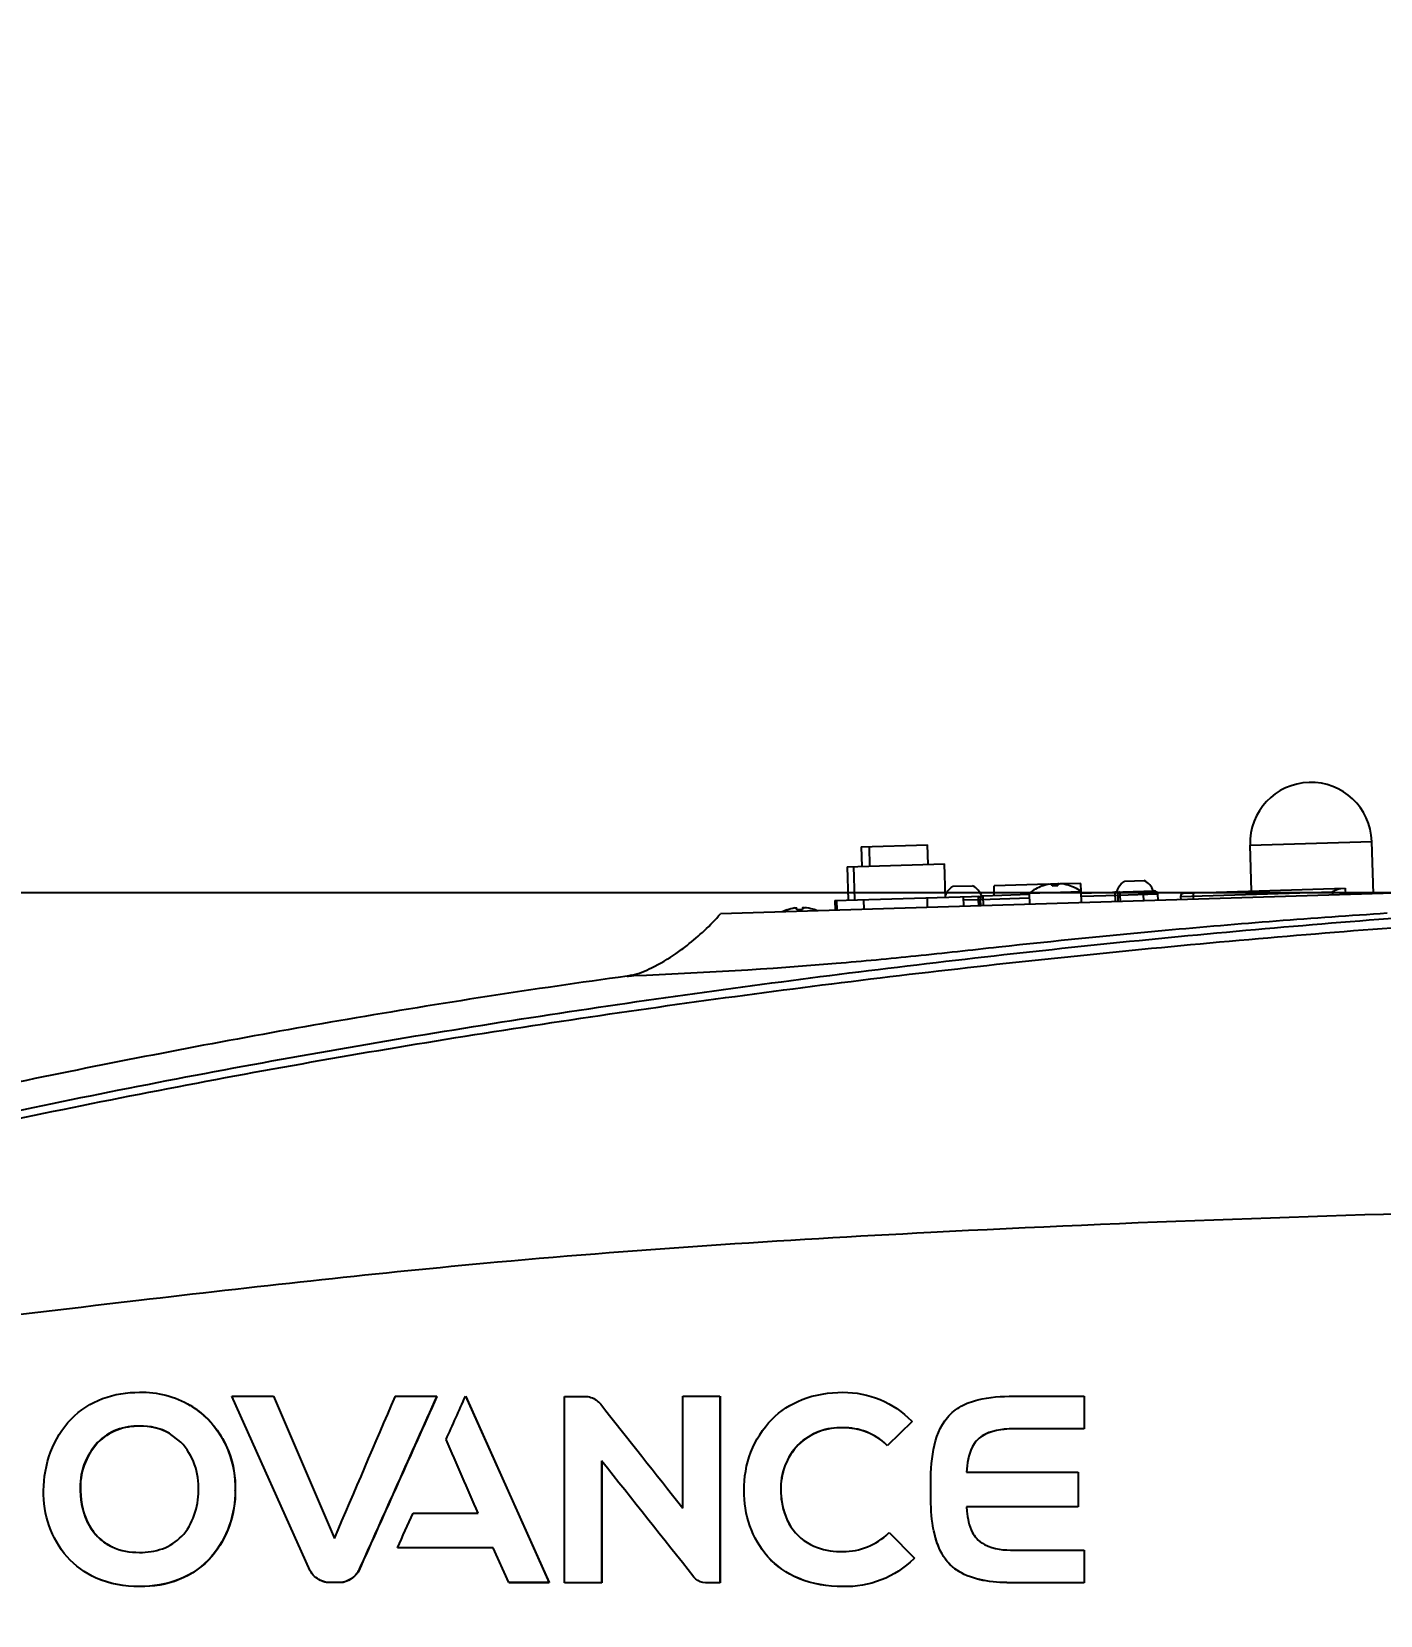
# Model space of a CAD drawing. Header units: millimetres. Extents: x 4086 to 8300, y 123 to 1549.
# Drawn here: x 6677.7 to 6761, y 1135.5 to 1233.3 of the extents above; entities that cross this region are included whole.
import ezdxf

# ---------------------------------------------------------------- set-up
doc = ezdxf.new("R2010")
doc.units = ezdxf.units.MM
doc.layers.add('标注层', color=7, linetype='Continuous', lineweight=0)
doc.styles.add('思源黑', font='SourceHanSansCN-Normal.ttf')
doc.dimstyles.new('尺寸标注_细节_1_2比例', dxfattribs={"dimtxt": 7, "dimasz": 6, "dimexe": 2, "dimexo": 1.5, "dimgap": 1, "dimtad": 1, "dimlfac": 2, "dimdsep": 46, "dimtxsty": '思源黑', "dimcen": 0.09, "dimadec": 0, "dimazin": 0, "dimtp": 0.01, "dimtm": 0.01, "dimtfac": 1, "dimtofl": 0, "dimtmove": 0, "dimatfit": 3, "dimfxl": 1, "dimtolj": 1, "dimarcsym": 0})

# ---------------------------------------------------------------- blocks, each defined once
blk = doc.blocks.new('*D1317')
at = {"layer": 'Defpoints', "color": 0}
for p in [(6626.487, 1233.261), (6560.082, 1011.061), (6919.683, 1011.061)]:
    blk.add_point(p, dxfattribs=at)
at = {"layer": '标注层', "color": 0, "lineweight": -2}
for p, q in [((6624.987, 1233.261), (6558.082, 1233.261)), ((6560.082, 1227.261), (6560.082, 1017.061)), ((6918.183, 1011.061), (6558.082, 1011.061))]:
    blk.add_line(p, q, dxfattribs=at)
at = {"layer": '标注层', "color": 0}
for points in [[(6561.082, 1227.261), (6559.082, 1227.261), (6560.082, 1233.261)], [(6559.082, 1017.061), (6561.082, 1017.061), (6560.082, 1011.061)]]:
    blk.add_solid(points, dxfattribs=at)
at = {"layer": '标注层', "color": 0, "insert": (6551.956, 1122.161), "char_height": 7, "attachment_point": 2, "rotation": 90, "style": '思源黑'}
blk.add_mtext('\\A1;555.5', dxfattribs=at)
blk = doc.blocks.new('*D1319')
at = {"layer": 'Defpoints', "color": 0}
for p in [(6766.394, 1180.069), (6578.855, 1102.061), (6610.087, 1102.061)]:
    blk.add_point(p, dxfattribs=at)
at = {"layer": '标注层', "color": 0, "lineweight": -2}
for p, q in [((6764.894, 1180.069), (6576.855, 1180.069)), ((6578.855, 1174.069), (6578.855, 1108.061)), ((6608.587, 1102.061), (6576.855, 1102.061))]:
    blk.add_line(p, q, dxfattribs=at)
at = {"layer": '标注层', "color": 0}
for points in [[(6579.855, 1174.069), (6577.855, 1174.069), (6578.855, 1180.069)], [(6577.855, 1108.061), (6579.855, 1108.061), (6578.855, 1102.061)]]:
    blk.add_solid(points, dxfattribs=at)
at = {"layer": '标注层', "color": 0, "insert": (6570.603, 1140.252), "char_height": 7, "attachment_point": 2, "rotation": 90, "style": '思源黑'}
blk.add_mtext('\\A1;197', dxfattribs=at)

msp = doc.modelspace()

# ---------------------------------------------------------------- linework, layer by layer
at = {"color": 7, "linetype": 'Continuous'}
for p, q in [((6728.9454, 1182.9081), (6733.0434, 1183.0333)), ((6728.9454, 1182.9081), (6728.982, 1181.7087)), ((6729.4818, 1181.724), (6729.4451, 1182.9234)), ((6733.0801, 1181.8339), (6733.0434, 1183.0333)), ((6752.9491, 1183.0212), (6760.4656, 1183.2509)), ((6753.0358, 1180.1825), (6752.9491, 1183.0212)), ((6760.5645, 1180.0124), (6760.4656, 1183.2509)), ((6728.0824, 1181.6812), (6728.1453, 1179.6222)), ((6728.0831, 1181.6812), (6734.0796, 1181.8644)), ((6728.5451, 1179.6344), (6728.4822, 1181.6934)), ((6734.1425, 1179.8054), (6734.0796, 1181.8644)), ((6740.5083, 1180.6002), (6737.1428, 1180.4973)), ((6740.7395, 1180.5128), (6740.7361, 1180.6233)), ((6741.0884, 1180.6179), (6740.7366, 1180.6071)), ((6741.0879, 1180.634), (6741.0913, 1180.5236)), ((6742.5003, 1180.661), (6741.3162, 1180.6249)), ((6742.5159, 1180.1495), (6742.5003, 1180.661)), ((6745.2172, 1180.8041), (6746.4166, 1180.8407)), ((6762.5066, 1180.0688), (6720.259, 1178.7817)), ((6727.3126, 1179.5967), (6736.4502, 1179.8759)), ((6727.3126, 1179.5967), (6727.3309, 1178.9972)), ((6727.4508, 1179.0009), (6727.4325, 1179.6004)), ((6729.132, 1179.0521), (6729.1136, 1179.6518)), ((6733.0433, 1179.1712), (6733.025, 1179.7713)), ((6734.6221, 1180.4804), (6735.8216, 1180.517)), ((6735.2735, 1179.2392), (6735.2552, 1179.8394)), ((6735.2613, 1179.6395), (6736.2694, 1179.6703)), ((6736.1617, 1179.667), (6736.1739, 1179.2666)), ((6736.2876, 1179.6708), (6739.3376, 1179.764)), ((6736.2876, 1179.6708), (6736.2999, 1179.2704)), ((6739.3315, 1179.9639), (6736.4814, 1179.8769)), ((6736.4998, 1179.2765), (6736.4814, 1179.8769)), ((6737.1611, 1179.8976), (6737.1428, 1180.4973)), ((6739.3288, 1180.0524), (6742.5273, 1180.1499)), ((6739.3498, 1179.3634), (6739.3288, 1180.0524)), ((6740.1096, 1180.4989), (6740.1128, 1180.4937)), ((6741.718, 1180.5426), (6741.7209, 1180.548)), ((6742.5483, 1179.4608), (6742.5273, 1180.1499)), ((6742.53, 1180.0617), (6747.0365, 1180.1993)), ((6742.5361, 1179.8618), (6744.8037, 1179.931)), ((6744.5977, 1180.1248), (6744.616, 1179.5238)), ((6744.8159, 1179.5299), (6744.8037, 1179.931)), ((6744.818, 1179.9315), (6747.2425, 1180.0055)), ((6744.9419, 1179.5337), (6744.9296, 1179.9349)), ((6746.3609, 1179.9786), (6746.3731, 1179.5788)), ((6747.2425, 1180.0055), (6747.2547, 1179.6057)), ((6748.6601, 1179.8488), (6758.0314, 1180.1351)), ((6748.6601, 1179.8488), (6748.6663, 1179.6472)), ((6748.8539, 1180.0548), (6758.8252, 1180.3594)), ((6749.4659, 1179.6716), (6749.4537, 1180.0731)), ((6758.0314, 1180.1351), (6758.0376, 1179.9327)), ((6758.825, 1180.3594), (6758.8373, 1179.9571)), ((6724.3435, 1179.0177), (6724.3467, 1179.0125)), ((6724.9734, 1179.0316), (6724.9701, 1179.1421)), ((6725.3219, 1179.1528), (6725.3253, 1179.0424)), ((6725.952, 1179.0615), (6725.9548, 1179.0669)), ((6717.5152, 1176.3282), (6717.5155, 1176.3284)), ((6714.4878, 1174.9261), (6714.4866, 1174.9259)), ((6714.7846, 1174.9824), (6714.4869, 1174.9249)), ((6714.7846, 1174.9824), (6714.7856, 1174.9827)), ((6694.9255, 1138.2102), (6690.0927, 1148.9837)), ((6692.6521, 1148.9836), (6696.4143, 1140.188)), ((6704.5112, 1148.9831), (6709.675, 1137.4717)), ((6704.5216, 1148.9744), (6709.6837, 1137.4661)), ((6710.6282, 1137.4632), (6710.6278, 1148.9749)), ((6710.6278, 1148.9749), (6711.8704, 1148.9748)), ((6712.7677, 1148.591), (6712.8572, 1148.4878)), ((6717.9354, 1148.9912), (6720.2232, 1148.991)), ((6720.2232, 1148.9911), (6720.2235, 1137.4629)), ((6720.2293, 1148.9829), (6720.2293, 1137.4576)), ((6742.7131, 1148.982), (6742.7131, 1146.9741)), ((6732.0928, 1147.4159), (6730.5603, 1145.936)), ((6732.0407, 1147.4682), (6732.0928, 1147.4158)), ((6684.3984, 1147.1258), (6684.3823, 1147.1348)), ((6686.9426, 1146.1489), (6686.2234, 1146.6942)), ((6681.8133, 1146.1194), (6681.7964, 1146.1283)), ((6730.5628, 1145.929), (6730.5101, 1145.9846)), ((6735.4471, 1144.2956), (6742.3382, 1144.2953)), ((6742.3383, 1144.2953), (6742.3382, 1142.1514)), ((6680.7365, 1143.1248), (6680.7194, 1143.1333)), ((6690.299, 1143.1712), (6690.2848, 1143.1792)), ((6733.2337, 1143.0773), (6733.2337, 1143.3708)), ((6735.4472, 1142.1517), (6735.4669, 1141.8779)), ((6742.3383, 1142.1514), (6735.4472, 1142.1517)), ((6730.6236, 1140.5174), (6730.6748, 1140.5684)), ((6730.6749, 1140.5684), (6732.2377, 1138.9877)), ((6707.1786, 1137.4718), (6706.2207, 1139.6156)), ((6742.7136, 1139.4734), (6742.7135, 1137.4654)), ((6688.8524, 1139.0842), (6688.838, 1139.0912)), ((6732.2378, 1138.9878), (6732.1866, 1138.9375)), ((6697.9182, 1138.1996), (6697.9063, 1138.2061)), ((6718.7274, 1137.6934), (6718.615, 1137.8119)), ((6684.3984, 1137.2229), (6684.3829, 1137.2299)), ((6696.0734, 1137.4698), (6696.0612, 1137.476)), ((6696.7683, 1137.476), (6696.0612, 1137.476)), ((6696.7804, 1137.4698), (6696.0734, 1137.4698)), ((6696.7804, 1137.4698), (6696.7683, 1137.476)), ((6709.675, 1137.4718), (6707.1786, 1137.4717)), ((6709.6837, 1137.4662), (6707.1879, 1137.466)), ((6712.9156, 1137.4632), (6710.6282, 1137.4631)), ((6712.9234, 1137.4577), (6710.6366, 1137.4576)), ((6712.9246, 1137.4576), (6712.9165, 1137.4631)), ((6719.3314, 1137.4576), (6719.3254, 1137.4629)), ((6720.2235, 1137.4629), (6719.3254, 1137.4629)), ((6720.2293, 1137.4577), (6719.3314, 1137.4576)), ((6720.2293, 1137.4577), (6720.2235, 1137.4629)), ((6738.3502, 1137.4605), (6738.351, 1137.465))]:
    msp.add_line(p, q, dxfattribs=at)
for centre, radius, start, end in [((6756.7073, 1183.136), 3.76, 1.75, 181.75), ((6740.9905, 1178.0527), 2.594, 98.297172, 109.777352), ((6740.9905, 1178.0527), 2.594, 73.712648, 85.192828), ((6745.8487, 1179.7811), 1.2022, 20.267152, 61.811662), ((6735.2587, 1179.4551), 1.2077, 149.410294, 158.779281), ((6735.2537, 1179.4574), 1.2022, 20.267152, 61.811662), ((6736.4875, 1179.677), 0.2, 91.75, 181.75), ((6741.0003, 1178.0356), 2.6194, 109.879886, 129.650195), ((6740.9905, 1178.0527), 2.6, 53.765128, 73.684792), ((6744.6038, 1179.9249), 0.2, 1.75, 91.75), ((6745.8431, 1179.7827), 1.1964, 160.107533, 163.229965), ((6745.8541, 1179.7786), 1.2081, 149.412415, 160.102646), ((6747.0426, 1179.9994), 0.2, 1.75, 91.75), ((6748.86, 1179.8549), 0.2, 91.75, 181.75), ((6725.2257, 1176.5691), 2.6027, 109.813579, 116.501711), ((6725.2247, 1176.5716), 2.594, 98.302172, 109.782352), ((6725.2247, 1176.5716), 2.594, 73.717648, 85.197828), ((6725.2247, 1176.5716), 2.6, 66.964028, 73.689792), ((6713.9605, 1178.3503), 3.4672, 282.976454, 283.751085), ((6684.4701, 1143.373), 5.8956, 45.675955, 58.86054), ((6684.4866, 1143.366), 5.8931, 45.673779, 58.860497)]:
    msp.add_arc(centre, radius, start, end, dxfattribs=at)
for points in [[(6740.6162, 1180.6196), (6740.6455, 1180.6239), (6740.675, 1180.6279), (6740.7046, 1180.6291)], [(6744.8141, 1180.3934), (6744.9118, 1180.5585), (6745.054, 1180.7033), (6745.2172, 1180.8041)], [(6734.219, 1180.0696), (6734.3167, 1180.2348), (6734.4589, 1180.3796), (6734.6221, 1180.4804)], [(6740.7395, 1180.5128), (6740.7978, 1180.5181), (6740.8565, 1180.5234), (6740.915, 1180.5208)], [(6740.9739, 1180.525), (6741.0129, 1180.5256), (6741.0521, 1180.525), (6741.0909, 1180.5209)], [(6724.8501, 1179.1384), (6724.8794, 1179.1427), (6724.9089, 1179.1467), (6724.9385, 1179.1479)], [(6724.9734, 1179.0316), (6725.0318, 1179.0369), (6725.0905, 1179.0422), (6725.149, 1179.0397)], [(6725.2079, 1179.0438), (6725.2469, 1179.0444), (6725.2861, 1179.0438), (6725.3249, 1179.0398)], [(6714.4892, 1174.9252), (6714.5731, 1174.9366), (6714.6565, 1174.9526), (6714.739, 1174.9716)], [(6684.3822, 1149.2272), (6685.4613, 1149.2617), (6686.5944, 1148.9769), (6687.5188, 1148.4191)], [(6690.0927, 1148.9837), (6690.9458, 1148.9837), (6691.799, 1148.9836), (6692.6521, 1148.9835)], [(6696.4135, 1140.1883), (6697.6676, 1143.1201), (6698.9226, 1146.0514), (6700.1787, 1148.9822)], [(6702.7351, 1148.9837), (6701.124, 1145.3919), (6699.5144, 1141.7993), (6697.9063, 1138.2061)], [(6702.746, 1148.975), (6701.1352, 1145.3839), (6699.526, 1141.7921), (6697.9182, 1138.1996)], [(6700.1763, 1148.9833), (6701.0296, 1148.9833), (6701.883, 1148.9832), (6702.7363, 1148.9831)], [(6703.3106, 1146.308), (6703.7108, 1147.1997), (6704.1111, 1148.0914), (6704.5114, 1148.983)], [(6711.8704, 1148.9749), (6712.1255, 1148.9749), (6712.3882, 1148.881), (6712.597, 1148.7344)], [(6712.597, 1148.7344), (6712.6578, 1148.6917), (6712.7153, 1148.6437), (6712.7675, 1148.5908)], [(6712.8572, 1148.4878), (6714.5499, 1146.3459), (6716.2428, 1144.204), (6717.9357, 1142.0622)], [(6717.9353, 1142.0621), (6717.9353, 1144.3718), (6717.9356, 1146.6815), (6717.9363, 1148.9912)], [(6738.3505, 1148.9824), (6739.8047, 1148.9824), (6741.2589, 1148.9821), (6742.7131, 1148.9815)], [(6686.2234, 1146.6942), (6685.6755, 1147.0073), (6685.0128, 1147.1612), (6684.3823, 1147.1348)], [(6686.2389, 1146.6853), (6685.6912, 1146.9983), (6685.0287, 1147.1521), (6684.3984, 1147.1258)], [(6742.7106, 1146.9674), (6741.2742, 1146.9674), (6739.8378, 1146.9671), (6738.4014, 1146.9665)], [(6742.7132, 1146.9744), (6741.276, 1146.9744), (6739.8389, 1146.9741), (6738.4018, 1146.9736)], [(6705.2966, 1141.757), (6704.6347, 1143.274), (6703.9729, 1144.7911), (6703.3112, 1146.3082)], [(6712.9151, 1144.9905), (6712.9151, 1142.4814), (6712.9156, 1139.9723), (6712.9165, 1137.4631)], [(6718.6149, 1137.8118), (6716.715, 1140.2047), (6714.8153, 1142.5977), (6712.9158, 1144.9908)], [(6712.9231, 1144.9831), (6712.9231, 1142.4746), (6712.9236, 1139.9661), (6712.9246, 1137.4576)], [(6700.3092, 1139.6158), (6700.6294, 1140.3296), (6700.9496, 1141.0434), (6701.2698, 1141.7572)], [(6701.2697, 1141.7573), (6702.6121, 1141.7573), (6703.9544, 1141.7572), (6705.2968, 1141.7569)], [(6682.6902, 1139.6822), (6683.2111, 1139.4371), (6683.807, 1139.3383), (6684.3827, 1139.3382)], [(6706.2206, 1139.6157), (6704.2501, 1139.6157), (6702.2797, 1139.6155), (6700.3093, 1139.615)], [(6738.4021, 1139.4737), (6739.8393, 1139.4737), (6741.2764, 1139.4736), (6742.7135, 1139.4731)], [(6681.7008, 1137.7574), (6681.0253, 1138.059), (6680.3966, 1138.5099), (6679.9078, 1139.0651)], [(6684.3829, 1137.2299), (6683.4717, 1137.23), (6682.5328, 1137.3859), (6681.7008, 1137.7574)], [(6684.3984, 1137.2229), (6683.4875, 1137.2229), (6682.5488, 1137.3787), (6681.7171, 1137.7501)], [(6695.5609, 1137.6098), (6695.3018, 1137.7433), (6695.0442, 1137.9441), (6694.9255, 1138.2102)], [(6696.0612, 1137.4761), (6695.8885, 1137.4761), (6695.7143, 1137.5308), (6695.5609, 1137.6098)], [(6696.0734, 1137.4698), (6695.9008, 1137.4698), (6695.7266, 1137.5244), (6695.5732, 1137.6035)], [(6719.3254, 1137.463), (6719.1118, 1137.463), (6718.8891, 1137.5539), (6718.7276, 1137.6936)], [(6742.7106, 1137.4611), (6741.2572, 1137.4611), (6739.8037, 1137.4608), (6738.3502, 1137.4605)], [(6742.7136, 1137.4656), (6741.2594, 1137.4656), (6739.8052, 1137.4654), (6738.351, 1137.465)]]:
    msp.add_open_spline(points, degree=3, dxfattribs=at)
for points, knots in [([(6740.7046, 1180.6291), (6740.7083, 1180.6293), (6740.7119, 1180.6289), (6740.7198, 1180.6292), (6740.7199, 1180.6278)], [0, 0, 0, 0, 0.7180258, 1, 1, 1, 1]), ([(6740.7199, 1180.6278), (6740.7199, 1180.6264), (6740.7129, 1180.6244), (6740.709, 1180.6227), (6740.7052, 1180.6216)], [0, 0, 0, 0, 0.261988, 1, 1, 1, 1]), ([(6741.0879, 1180.634), (6741.0879, 1180.6354), (6741.0931, 1180.6385), (6741.0972, 1180.6393), (6741.1004, 1180.6399)], [0, 0, 0, 0, 0.3110481, 1, 1, 1, 1]), ([(6741.1004, 1180.6399), (6741.1031, 1180.6405), (6741.1091, 1180.6413), (6741.1151, 1180.6416), (6741.1185, 1180.6417)], [0, 0, 0, 0, 0.4469702, 1, 1, 1, 1]), ([(6741.1185, 1180.6417), (6741.123, 1180.6419), (6741.1327, 1180.6419), (6741.1425, 1180.6413), (6741.1477, 1180.6408)], [0, 0, 0, 0, 0.4582051, 1, 1, 1, 1]), ([(6741.1477, 1180.6408), (6741.1533, 1180.6404), (6741.1652, 1180.6391), (6741.177, 1180.6372), (6741.1832, 1180.6361)], [0, 0, 0, 0, 0.4697972, 1, 1, 1, 1]), ([(6736.2295, 1179.8692), (6736.2034, 1179.8684), (6736.162, 1179.7809), (6736.1602, 1179.7147), (6736.1617, 1179.667)], [0, 0, 0, 0, 0.3543496, 1, 1, 1, 1]), ([(6740.9152, 1180.5235), (6740.925, 1180.5238), (6740.9446, 1180.5244), (6740.9641, 1180.5248), (6740.9739, 1180.525)], [0, 0, 0, 0, 0.4999657, 1, 1, 1, 1]), ([(6744.8874, 1180.1069), (6744.8823, 1180.1142), (6744.872, 1180.1265), (6744.8563, 1180.1327), (6744.8496, 1180.1325)], [0, 0, 0, 0, 0.569285, 1, 1, 1, 1]), ([(6744.9296, 1179.9349), (6744.9291, 1179.9521), (6744.924, 1180.0108), (6744.9112, 1180.0722), (6744.8874, 1180.1069)], [0, 0, 0, 0, 0.2899912, 1, 1, 1, 1]), ([(6746.2808, 1180.1763), (6746.307, 1180.1771), (6746.3536, 1180.0923), (6746.3594, 1180.0263), (6746.3609, 1179.9786)], [0, 0, 0, 0, 0.3543496, 1, 1, 1, 1]), ([(6758.0314, 1180.1351), (6758.1204, 1180.183), (6758.2854, 1180.2706), (6758.466, 1180.3485), (6758.5542, 1180.3511)], [0, 0, 0, 0, 0.5335863, 1, 1, 1, 1]), ([(6621.6082, 1152.6498), (6627.7113, 1154.2774), (6640.0059, 1157.4898), (6658.5574, 1162.0777), (6677.2902, 1166.3204), (6696.1809, 1169.9397), (6715.1948, 1172.9397), (6734.294, 1175.4144), (6753.3308, 1177.323), (6766.0083, 1178.2596), (6772.2842, 1178.6693)], [0, 0, 0, 0, 0.1236891, 0.2488294, 0.3742108, 0.4997613, 0.6254002, 0.7510942, 0.8768426, 1, 1, 1, 1]), ([(6621.6389, 1153.2173), (6627.73, 1154.8105), (6640.015, 1157.9381), (6658.5203, 1162.552), (6677.2253, 1166.8048), (6696.0927, 1170.427), (6715.0818, 1173.4397), (6734.1505, 1175.9356), (6753.1359, 1177.8908), (6765.775, 1178.8322), (6772.0258, 1179.224)], [0, 0, 0, 0, 0.1235293, 0.2487191, 0.3741872, 0.4998394, 0.6255835, 0.7513646, 0.8771168, 1, 1, 1, 1]), ([(6761.421, 1178.8084), (6756.8455, 1178.5173), (6748.8436, 1177.8929), (6739.152, 1176.9163), (6732.3904, 1176.1566), (6724.8876, 1175.4544), (6719.0754, 1175.1116), (6714.9073, 1174.9442)], [0, 0, 0, 0, 0.2946446, 0.5157374, 0.6259808, 0.7319127, 1, 1, 1, 1]), ([(6717.5155, 1176.3284), (6717.7451, 1176.4866), (6718.7339, 1177.2163), (6719.6299, 1178.0704), (6720.2591, 1178.7817)], [0, 0, 0, 0, 0.2269937, 1, 1, 1, 1]), ([(6724.9385, 1179.1479), (6724.9422, 1179.1481), (6724.9459, 1179.1477), (6724.9538, 1179.1481), (6724.9538, 1179.1466)], [0, 0, 0, 0, 0.7180258, 1, 1, 1, 1]), ([(6724.9538, 1179.1466), (6724.9539, 1179.1452), (6724.9468, 1179.1432), (6724.943, 1179.1415), (6724.9392, 1179.1404)], [0, 0, 0, 0, 0.261988, 1, 1, 1, 1]), ([(6725.1492, 1179.0423), (6725.159, 1179.0426), (6725.1785, 1179.0432), (6725.1981, 1179.0436), (6725.2079, 1179.0438)], [0, 0, 0, 0, 0.4999657, 1, 1, 1, 1]), ([(6725.3219, 1179.1528), (6725.3218, 1179.1543), (6725.327, 1179.1574), (6725.3311, 1179.1582), (6725.3343, 1179.1588)], [0, 0, 0, 0, 0.3110481, 1, 1, 1, 1]), ([(6725.3343, 1179.1588), (6725.337, 1179.1593), (6725.343, 1179.1601), (6725.3491, 1179.1605), (6725.3524, 1179.1606)], [0, 0, 0, 0, 0.4469702, 1, 1, 1, 1]), ([(6725.3524, 1179.1606), (6725.3569, 1179.1607), (6725.3667, 1179.1607), (6725.3764, 1179.1601), (6725.3817, 1179.1597)], [0, 0, 0, 0, 0.4582051, 1, 1, 1, 1]), ([(6725.3817, 1179.1597), (6725.3873, 1179.1592), (6725.3991, 1179.1579), (6725.4109, 1179.1561), (6725.4172, 1179.155)], [0, 0, 0, 0, 0.4697972, 1, 1, 1, 1]), ([(6714.7856, 1174.9827), (6715.2061, 1175.0857), (6716.1554, 1175.4764), (6717.0335, 1175.9963), (6717.5152, 1176.3282)], [0, 0, 0, 0, 0.4253092, 1, 1, 1, 1]), ([(6714.4866, 1174.9259), (6708.7144, 1174.1361), (6697.3626, 1172.3806), (6680.4877, 1169.1951), (6663.8476, 1165.6271), (6652.7902, 1163.0208), (6647.2866, 1161.6466)], [0, 0, 0, 0, 0.2550437, 0.5027301, 0.7516738, 1, 1, 1, 1]), ([(6714.9073, 1174.9442), (6714.85, 1174.9419), (6714.7108, 1174.935), (6714.571, 1174.935), (6714.4894, 1174.9262)], [0, 0, 0, 0, 0.4114139, 1, 1, 1, 1]), ([(6611.4185, 1144.0192), (6617.6766, 1145.1105), (6632.4569, 1147.7581), (6656.7388, 1151.6065), (6681.9176, 1154.6629), (6707.6831, 1157.5821), (6736.4331, 1159.4377), (6767.102, 1160.4958), (6788.5591, 1160.8665), (6797.5801, 1160.8688)], [0, 0, 0, 0, 0.1018041, 0.2406341, 0.3939076, 0.5082386, 0.6561259, 0.8554341, 1, 1, 1, 1]), ([(6678.4646, 1143.1638), (6678.4645, 1144.7377), (6679.3326, 1147.262), (6682.0434, 1148.9948), (6683.6123, 1149.2272), (6684.3822, 1149.2272)], [0, 0, 0, 0, 0.5045618, 0.7531759, 1, 1, 1, 1]), ([(6723.4219, 1147.5539), (6723.9459, 1148.0807), (6725.3356, 1148.9754), (6726.96, 1149.2258), (6727.8162, 1149.2257)], [0, 0, 0, 0, 0.4646099, 1, 1, 1, 1]), ([(6727.8162, 1149.2257), (6728.5942, 1149.2279), (6730.1708, 1148.9304), (6731.4933, 1148.0218), (6732.0407, 1147.4682)], [0, 0, 0, 0, 0.4998061, 1, 1, 1, 1]), ([(6733.2337, 1143.3708), (6733.2337, 1144.1467), (6733.2816, 1145.6347), (6733.9208, 1147.4933), (6735.0874, 1148.4227), (6736.4896, 1148.9188), (6737.6099, 1148.9822), (6738.3505, 1148.9822)], [0, 0, 0, 0, 0.2613809, 0.5039526, 0.6272224, 0.750496, 1, 1, 1, 1]), ([(6688.5894, 1147.5907), (6689.1424, 1147.0078), (6690.0382, 1145.6159), (6690.3051, 1143.9824), (6690.2848, 1143.1792)], [0, 0, 0, 0, 0.5000108, 1, 1, 1, 1]), ([(6688.6044, 1147.5818), (6689.1571, 1146.999), (6690.0526, 1145.6074), (6690.3193, 1143.9742), (6690.299, 1143.1712)], [0, 0, 0, 0, 0.4999993, 1, 1, 1, 1]), ([(6721.7188, 1143.1617), (6721.7023, 1143.9641), (6721.9751, 1145.5908), (6722.8712, 1146.975), (6723.4219, 1147.5539)], [0, 0, 0, 0, 0.5011218, 1, 1, 1, 1]), ([(6684.3823, 1147.1348), (6683.9106, 1147.1541), (6682.9454, 1147.0037), (6682.1319, 1146.4624), (6681.7964, 1146.1283)], [0, 0, 0, 0, 0.4992624, 1, 1, 1, 1]), ([(6684.3984, 1147.1258), (6683.9269, 1147.145), (6682.9619, 1146.9946), (6682.1487, 1146.4533), (6681.8133, 1146.1194)], [0, 0, 0, 0, 0.4992493, 1, 1, 1, 1]), ([(6727.8163, 1147.0359), (6727.323, 1147.0555), (6726.2981, 1146.903), (6725.4224, 1146.3438), (6725.0522, 1145.9898)], [0, 0, 0, 0, 0.4907693, 1, 1, 1, 1]), ([(6727.8199, 1147.0284), (6727.3268, 1147.0479), (6726.3022, 1146.8955), (6725.4268, 1146.3363), (6725.0567, 1145.9824)], [0, 0, 0, 0, 0.4907598, 1, 1, 1, 1]), ([(6730.5101, 1145.9846), (6730.1537, 1146.3241), (6729.3044, 1146.8744), (6728.3069, 1147.0442), (6727.8163, 1147.0359)], [0, 0, 0, 0, 0.5007279, 1, 1, 1, 1]), ([(6730.5127, 1145.9774), (6730.1565, 1146.3168), (6729.3075, 1146.8669), (6728.3104, 1147.0367), (6727.8199, 1147.0284)], [0, 0, 0, 0, 0.5007281, 1, 1, 1, 1]), ([(6738.4018, 1146.9743), (6738.1916, 1146.9744), (6737.3749, 1146.9452), (6736.4645, 1146.6963), (6736.0557, 1146.2305)], [0, 0, 0, 0, 0.2532537, 1, 1, 1, 1]), ([(6738.4014, 1146.9671), (6738.1913, 1146.9671), (6737.3748, 1146.938), (6736.4648, 1146.689), (6736.0562, 1146.2234)], [0, 0, 0, 0, 0.253241, 1, 1, 1, 1]), ([(6681.7964, 1146.1283), (6681.4307, 1145.7282), (6680.8459, 1144.778), (6680.6923, 1143.6731), (6680.7194, 1143.1333)], [0, 0, 0, 0, 0.5007571, 1, 1, 1, 1]), ([(6681.8133, 1146.1194), (6681.4476, 1145.7193), (6680.8629, 1144.7692), (6680.7094, 1143.6645), (6680.7365, 1143.1248)], [0, 0, 0, 0, 0.5007572, 1, 1, 1, 1]), ([(6688.0297, 1143.1484), (6688.0541, 1143.6907), (6687.8951, 1144.7972), (6687.3082, 1145.7484), (6686.9426, 1146.1489)], [0, 0, 0, 0, 0.5002909, 1, 1, 1, 1]), ([(6725.0522, 1145.9898), (6724.6996, 1145.6154), (6724.129, 1144.7227), (6723.9606, 1143.6769), (6723.9744, 1143.1628)], [0, 0, 0, 0, 0.5000189, 1, 1, 1, 1]), ([(6725.0567, 1145.9824), (6724.7042, 1145.6081), (6724.1338, 1144.7157), (6723.9654, 1143.6701), (6723.9792, 1143.1562)], [0, 0, 0, 0, 0.5000173, 1, 1, 1, 1]), ([(6736.0557, 1146.2305), (6735.9526, 1146.113), (6735.5735, 1145.5329), (6735.4777, 1144.8227), (6735.4471, 1144.2956)], [0, 0, 0, 0, 0.2283975, 1, 1, 1, 1]), ([(6736.0562, 1146.2234), (6735.9532, 1146.1059), (6735.5742, 1145.526), (6735.4784, 1144.816), (6735.4478, 1144.289)], [0, 0, 0, 0, 0.2283953, 1, 1, 1, 1]), ([(6679.9078, 1139.0651), (6679.4348, 1139.6277), (6678.6764, 1140.9333), (6678.4484, 1142.4262), (6678.4646, 1143.1638)], [0, 0, 0, 0, 0.4990637, 1, 1, 1, 1]), ([(6680.7194, 1143.1333), (6680.7385, 1142.4059), (6680.9784, 1141.3226), (6681.8294, 1140.205), (6682.3862, 1139.8253), (6682.6902, 1139.6822)], [0, 0, 0, 0, 0.52455, 0.7577972, 1, 1, 1, 1]), ([(6680.7365, 1143.1248), (6680.7555, 1142.3976), (6680.9952, 1141.3146), (6681.8459, 1140.1972), (6682.4025, 1139.8176), (6682.7064, 1139.6746)], [0, 0, 0, 0, 0.5245709, 0.7578115, 1, 1, 1, 1]), ([(6684.3827, 1139.3382), (6684.8588, 1139.3382), (6685.824, 1139.4638), (6687.5367, 1140.5427), (6688.0123, 1142.1484), (6688.0297, 1143.1484)], [0, 0, 0, 0, 0.2440564, 0.4872479, 1, 1, 1, 1]), ([(6690.2848, 1143.1792), (6690.2919, 1142.4454), (6690.0542, 1140.9612), (6689.3055, 1139.6578), (6688.838, 1139.0912)], [0, 0, 0, 0, 0.4997537, 1, 1, 1, 1]), ([(6690.299, 1143.1712), (6690.306, 1142.4376), (6690.0684, 1140.9537), (6689.3197, 1139.6506), (6688.8524, 1139.0842)], [0, 0, 0, 0, 0.4997482, 1, 1, 1, 1]), ([(6723.1729, 1139.0745), (6722.6975, 1139.6365), (6721.9371, 1140.9383), (6721.7053, 1142.4276), (6721.7188, 1143.1617)], [0, 0, 0, 0, 0.500647, 1, 1, 1, 1]), ([(6723.9744, 1143.1628), (6723.9764, 1142.9297), (6724.0467, 1142.0774), (6724.359, 1141.232), (6724.7327, 1140.7339)], [0, 0, 0, 0, 0.2723966, 1, 1, 1, 1]), ([(6723.9792, 1143.1562), (6723.9812, 1142.9231), (6724.0515, 1142.071), (6724.3637, 1141.2258), (6724.7373, 1140.7278)], [0, 0, 0, 0, 0.2724027, 1, 1, 1, 1]), ([(6733.4593, 1140.521), (6733.4115, 1140.7264), (6733.2559, 1141.5702), (6733.2337, 1142.4314), (6733.2337, 1143.0773)], [0, 0, 0, 0, 0.2461066, 1, 1, 1, 1]), ([(6735.468, 1141.878), (6735.5102, 1141.4367), (6735.625, 1140.831), (6735.9566, 1140.3302), (6736.056, 1140.217)], [0, 0, 0, 0, 0.7464615, 1, 1, 1, 1]), ([(6724.7327, 1140.7339), (6725.105, 1140.2376), (6726.1146, 1139.5268), (6727.2833, 1139.3851), (6727.8165, 1139.3851)], [0, 0, 0, 0, 0.5378296, 1, 1, 1, 1]), ([(6727.8165, 1139.3851), (6728.3302, 1139.3876), (6729.3684, 1139.583), (6730.2517, 1140.1625), (6730.6236, 1140.5174)], [0, 0, 0, 0, 0.4998577, 1, 1, 1, 1]), ([(6738.351, 1137.4656), (6737.7862, 1137.4656), (6736.6843, 1137.5127), (6735.3506, 1137.8845), (6734.4903, 1138.4858), (6733.8349, 1139.2777), (6733.5761, 1140.0195), (6733.4593, 1140.521)], [0, 0, 0, 0, 0.2666688, 0.5199973, 0.639393, 0.7568506, 1, 1, 1, 1]), ([(6738.3502, 1137.4608), (6737.7857, 1137.4608), (6736.6843, 1137.5079), (6735.3512, 1137.8795), (6734.4913, 1138.4805), (6733.8362, 1139.2721), (6733.5775, 1140.0136), (6733.4608, 1140.515)], [0, 0, 0, 0, 0.2666559, 0.5199761, 0.6393717, 0.756833, 1, 1, 1, 1]), ([(6736.056, 1140.217), (6736.1971, 1140.0564), (6736.8916, 1139.5493), (6737.7783, 1139.4737), (6738.4021, 1139.4736)], [0, 0, 0, 0, 0.2552983, 1, 1, 1, 1]), ([(6688.838, 1139.0912), (6688.2977, 1138.4669), (6686.8808, 1137.4802), (6685.206, 1137.2298), (6684.3829, 1137.2299)], [0, 0, 0, 0, 0.5007878, 1, 1, 1, 1]), ([(6688.8524, 1139.0842), (6688.3122, 1138.4599), (6686.8957, 1137.4734), (6685.2213, 1137.2229), (6684.3984, 1137.2229)], [0, 0, 0, 0, 0.5008034, 1, 1, 1, 1]), ([(6727.8165, 1137.228), (6726.8827, 1137.228), (6725.144, 1137.4912), (6723.6856, 1138.4986), (6723.1729, 1139.0745)], [0, 0, 0, 0, 0.5477256, 1, 1, 1, 1]), ([(6727.8199, 1137.2229), (6726.8864, 1137.2229), (6725.1483, 1137.486), (6723.6904, 1138.4931), (6723.1778, 1139.0688)], [0, 0, 0, 0, 0.5477189, 1, 1, 1, 1]), ([(6732.1866, 1138.9375), (6731.6137, 1138.3824), (6730.2379, 1137.4799), (6728.6149, 1137.2089), (6727.8165, 1137.228)], [0, 0, 0, 0, 0.4997005, 1, 1, 1, 1]), ([(6697.903, 1138.2076), (6697.8107, 1138.0017), (6697.454, 1137.6714), (6697.0062, 1137.476), (6696.7683, 1137.476)], [0, 0, 0, 0, 0.4867473, 1, 1, 1, 1]), ([(6697.9148, 1138.2012), (6697.8224, 1137.9954), (6697.4658, 1137.6651), (6697.0182, 1137.4698), (6696.7804, 1137.4698)], [0, 0, 0, 0, 0.4867565, 1, 1, 1, 1])]:
    msp.add_open_spline(points, degree=3, knots=knots, dxfattribs=at)

# ---------------------------------------------------------------- dimensions: what is measured, and where the dimension line sits
at = {"layer": '标注层'}
for base, p1, p2, text, picture, middle in [((6560.0818, 1011.0608), (6626.4867, 1233.2608), (6919.6826, 1011.0608), '555.5', '*D1317', (6560.0818, 1122.1608)), ((6578.8547, 1102.0608), (6766.3942, 1180.0688), (6610.0866, 1102.0608), '197', '*D1319', (6578.8547, 1140.2518))]:
    dim = msp.add_linear_dim(base=base, p1=p1, p2=p2, angle=90, text=text, dimstyle='尺寸标注_细节_1_2比例', dxfattribs=at)
    dim.commit()
    dim.dimension.update_dxf_attribs({"geometry": picture, "text_midpoint": middle, "dimtype": 160})

doc.saveas('drawing.dxf')
